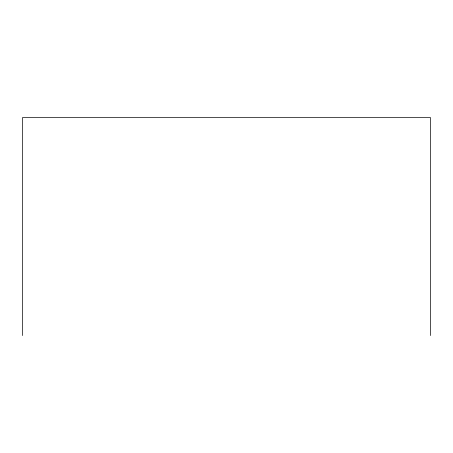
<?xml version="1.0" encoding="UTF-8"?>
<svg xmlns="http://www.w3.org/2000/svg" width="453" height="453" viewBox="0 0 453 453"><rect width="100%" height="100%" fill="white"/><g stroke="black" fill="none" stroke-linecap="round" stroke-linejoin="round"><path stroke-width="0.68" d="M430.35 335.554L430.35 117.446L22.65 117.446L22.65 335.554"/></g></svg>
